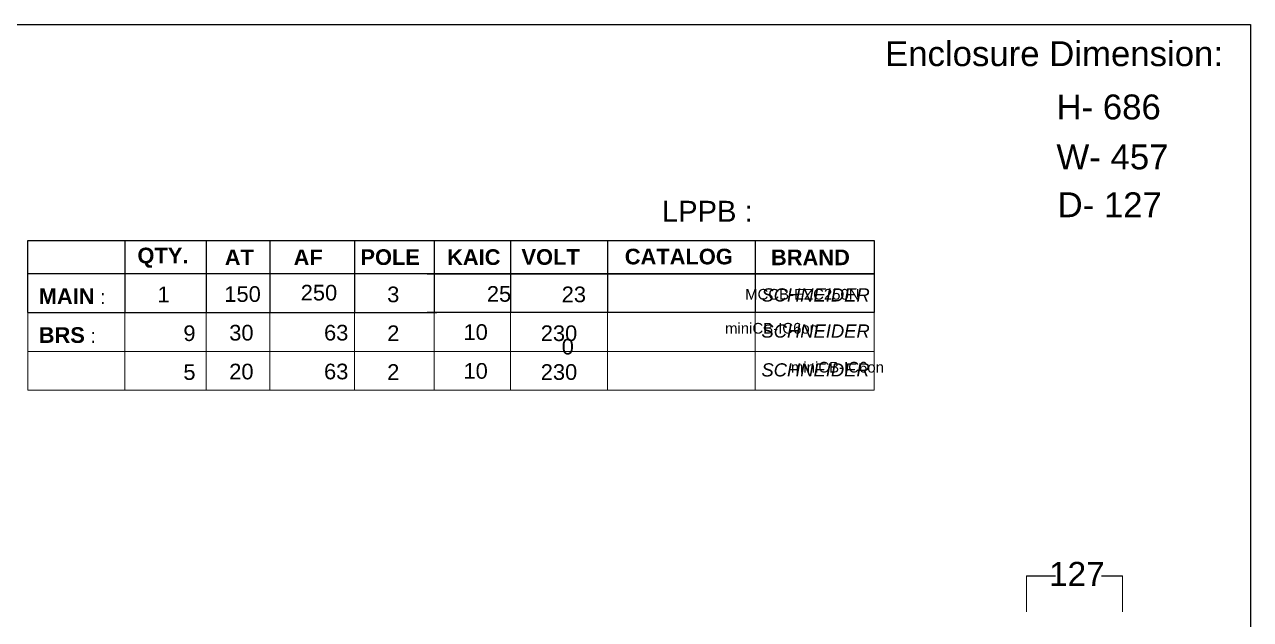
# Model space of a CAD drawing. Header units: inches. Extents: x 18739 to 22272, y 3658 to 7913.
# Drawn here: x 21818.9 to 21995.3, y 5158.3 to 5243.9 of the extents above; entities that cross this region are included whole.
import ezdxf

# ---------------------------------------------------------------- set-up
doc = ezdxf.new("R2010")
doc.units = ezdxf.units.IN
doc.header["$MEASUREMENT"] = 0
doc.layers.add('ENCLOSRURE', color=7, linetype='Continuous', lineweight=20)
doc.styles.get("Standard").update_dxf_attribs({"font": 'arial.ttf'})
doc.styles.add('style2', font='swissk.ttf')

msp = doc.modelspace()

# ---------------------------------------------------------------- linework, layer by layer
for p, q in [((21854.14701, 5212.83952), (21854.14701, 5202.46446)), ((21866.32862, 5212.83952), (21866.32862, 5202.46446)), ((21877.81554, 5212.83952), (21877.81554, 5202.46446)), ((21888.79026, 5212.83952), (21888.79026, 5202.46446)), ((21902.77543, 5212.83952), (21902.77543, 5202.46446)), ((21924.00415, 5212.83952), (21924.00415, 5202.46446))]:
    msp.add_line(p, q)
at = {"color": 251, "true_color": 0x636466}
for p, q in [((21963.0678, 5164.62283), (21967.21972, 5164.62283)), ((21973.85528, 5164.62283), (21976.87009, 5164.62283))]:
    msp.add_line(p, q, dxfattribs=at)
at = {"elevation": 0.01028}
msp.add_lwpolyline([(21728.08356, 5036.06926), (21728.08356, 5243.87434), (21995.29541, 5243.87434), (21995.29541, 5036.06926)], close=True, dxfattribs=at)
for points in [[(21878.21335, 5208.04716), (21819.34877, 5208.04716), (21819.34877, 5212.83952), (21878.21335, 5212.83952)], [(21819.34877, 5202.46446), (21819.34877, 5212.83952), (21845.01431, 5212.83952), (21845.01431, 5202.46446)], [(21819.34877, 5202.46446), (21819.34877, 5212.83952), (21833.29601, 5212.83952), (21833.29601, 5202.46446)], [(21876.8128, 5212.83952), (21941.13248, 5212.83952), (21941.13248, 5208.04716), (21876.8128, 5208.04716)], [(21876.8128, 5208.04716), (21941.13248, 5208.04716), (21941.13248, 5202.46446), (21876.8128, 5202.46446)], [(21819.34877, 5202.46446), (21878.21335, 5202.46446)], [(21819.34877, 5202.46446), (21878.21335, 5202.46446)]]:
    msp.add_lwpolyline(points)
at = {"layer": 'ENCLOSRURE'}
for p, q in [((21833.29601, 5202.46446), (21833.29601, 5196.88176)), ((21845.01431, 5202.46446), (21845.01431, 5196.88176)), ((21854.14701, 5202.46446), (21854.14701, 5196.88176)), ((21866.32862, 5202.46446), (21866.32862, 5196.88176)), ((21877.81554, 5202.46446), (21877.81554, 5196.88176)), ((21888.79026, 5202.46446), (21888.79026, 5196.88176)), ((21902.77543, 5202.46446), (21902.77543, 5196.88176)), ((21924.00415, 5202.46446), (21924.00415, 5196.88176)), ((21833.29601, 5196.88176), (21833.29601, 5191.29905)), ((21845.01431, 5196.88176), (21845.01431, 5191.29905)), ((21854.14701, 5196.88176), (21854.14701, 5191.29905)), ((21866.32862, 5196.88176), (21866.32862, 5191.29905)), ((21877.81554, 5196.88176), (21877.81554, 5191.29905)), ((21888.79026, 5196.88176), (21888.79026, 5191.29905)), ((21902.77543, 5196.88176), (21902.77543, 5191.29905)), ((21924.00415, 5196.88176), (21924.00415, 5191.29905))]:
    msp.add_line(p, q, dxfattribs=at)
at = {"layer": 'ENCLOSRURE', "color": 252}
for p, q in [((21963.0678, 5159.40167), (21963.0678, 5164.62283)), ((21976.87009, 5159.40167), (21976.87009, 5164.62283))]:
    msp.add_line(p, q, dxfattribs=at)
at = {"layer": 'ENCLOSRURE'}
for points in [[(21941.13248, 5196.88176), (21819.34877, 5196.88176), (21819.34877, 5202.46446), (21941.13248, 5202.46446)], [(21941.13248, 5191.29905), (21819.34877, 5191.29905), (21819.34877, 5196.88176), (21941.13248, 5196.88176)]]:
    msp.add_lwpolyline(points, close=True, dxfattribs=at)

# ---------------------------------------------------------------- texts
note = msp.add_mtext_dynamic_manual_height_columns('LPPB :\\P', width=91.7572825, gutter_width=0, heights=[0.83509, 0], dxfattribs=dict(insert=(21818.83228, 5218.52478, 0.02932), char_height=3.004152, attachment_point=1, style='style2'))
at = {"attachment_point": 1}
for s, width, heights, insert, char_height in [('\\pt6.1559;{\\fArial|b1|i0|c0|p34;\\H1.0975x;QTY.\\P}', 2.7127744, [0], (21835.10651, 5211.79071), 2.0519552), ('\\pt6.1559;{\\fArial|b1|i0|c0|p34;\\H1.0975x;AT\\P}', 2.7127744, [0], (21847.6776, 5211.52649), 2.0519552), ('\\pt6.1559;{\\fArial|b1|i0|c0|p34;\\H1.0975x;AF\\P}', 2.7127744, [0], (21857.58531, 5211.52649), 2.0519552), ('\\pt6.1559;{\\fArial|b1|i0|c0|p34;\\H1.0975x;POLE\\P}', 2.7127744, [0], (21867.20125, 5211.55847), 2.0519552), ('\\pt6.1559;{\\fArial|b1|i0|c0|p34;\\H1.0975x;KAIC\\P}', 2.7127744, [0], (21879.66931, 5211.55908), 2.0519552), ('\\pt6.1559;{\\fArial|b1|i0|c0|p34;\\H1.0975x;VOLT\\P}', 2.7127744, [0], (21890.37675, 5211.58097), 2.0519552), ('\\pt6.1559;{\\fArial|b1|i0|c0|p34;\\H1.0975x;CATALOG\\P}', 2.7127744, [0], (21905.24511, 5211.63941), 2.0519552), ('\\pt6.1559;{\\fArial|b1|i0|c0|p34;\\H1.0975x;BRAND\\P}', 2.7127744, [0], (21926.28011, 5211.52571), 2.0519552), ('\\pt6.1559;{\\fArial|b1|i0|c0|p34;\\H1.0975x;MAIN} : \\P', 2015.4535003, [134.59132], (21820.90114, 5205.93256), 2.0519552), ('\\pt6.1559;{\\H1.0975x;1\\P}', 2.7313605, [0.83509], (21837.99047, 5206.19682), 2.0519552), ('{\\H1.0975x;150}', 3.0858362, [0.83509], (21847.61302, 5206.25027), 2.0519552), ('\\pt6.1559;{\\H1.0975x;250\\P}', 2.7313605, [0.77559], (21858.60856, 5206.4478), 2.0519552), ('\\pt6.1559;{\\H1.0975x;3\\P}', 1.1959945, [0.83509], (21871.05089, 5206.19682), 2.0519552), ('{\\fArial|b0|i1|c0|p34;\\H1.0975x;SCHNEIDER }', 8.8886288, [0.83509], (21924.91295, 5205.94261), 1.726423), ('\\pt6.1559;{\\fArial|b1|i0|c0|p34;\\H1.0975x;BRS} : \\P', 15.3683282, [0], (21820.90114, 5200.34985), 2.0519552), ('{\\H1.0975x;30}', 2.7313605, [0.83509], (21848.31883, 5200.68739), 2.0519552), ('\\pt6.1559;{\\H1.0975x;2\\P}', 1.1959945, [2.3038], (21871.05089, 5200.61412), 2.0519552), ('\\pt6.1559;{\\H1.0975x;10\\P}', 2.7313605, [0.83509], (21882.03148, 5200.78008), 2.0519552), ('{\\H1.0975x;230}', 2.7313605, [0.83509], (21893.15309, 5200.61412), 2.0519552), ('{\\fArial|b0|i1|c0|p34;\\H1.0975x;SCHNEIDER }', 8.8886288, [0.83509], (21924.91295, 5200.74839), 1.726423), ('{\\H1.0975x;20}', 2.7313605, [0.83509], (21848.31883, 5195.10468), 2.0519552), ('\\pt6.1559;{\\H1.0975x;2\\P}', 1.1959945, [2.3038], (21871.05089, 5195.03141), 2.0519552), ('\\pt6.1559;{\\H1.0975x;10\\P}', 2.7313605, [0.83509], (21882.03148, 5195.19737), 2.0519552), ('{\\H1.0975x;230}', 2.7313605, [0.83509], (21893.15309, 5195.03141), 2.0519552), ('{\\fArial|b0|i1|c0|p34;\\H1.0975x;SCHNEIDER }', 8.8886288, [0.83509], (21924.91295, 5195.16568), 1.726423)]:
    msp.add_mtext_dynamic_manual_height_columns(s, width=width, gutter_width=1, heights=heights, dxfattribs=dict(at, insert=insert, char_height=char_height))
note = msp.add_mtext_dynamic_manual_height_columns('\\pt6.1559;{\\H1.0975x;25\\P\\P}', width=2.7313605, gutter_width=1, heights=[0.83509, 0], dxfattribs=dict(insert=(21881.66677, 5206.26916), char_height=2.0519552, attachment_point=1))
for column, words in zip(note.columns.linked_columns, ['\\pt6.1559;{\\H1.0975x;\\P\\P}']):
    column.text = words
note = msp.add_mtext_dynamic_manual_height_columns('\\pt6.1559;{\\H1.0975x;23\\P\\P}', width=2.7313605, gutter_width=1, heights=[0.83509, 0], dxfattribs=dict(insert=(21892.43716, 5206.19682), char_height=2.0519552, attachment_point=1))
for column, words in zip(note.columns.linked_columns, ['\\pt6.1559;{\\H1.0975x;0\\P}']):
    column.text = words
note = msp.add_mtext_dynamic_manual_height_columns('\\pt4.205;{\\H1.0975x;MCCB-EZC250N\\P\\P}', width=2.7313605, gutter_width=13.95132, heights=[0.83509, 0], dxfattribs=dict(insert=(21905.88271, 5205.85668), char_height=1.4016827, attachment_point=1))
for column, words in zip(note.columns.linked_columns, ['\\pt4.205;{\\H1.0975x;\\P \\P}']):
    column.text = words
note = msp.add_mtext_dynamic_manual_height_columns('{\\H1.0975x;9\\P}', width=2.7313605, gutter_width=1, heights=[0.73365, 0], dxfattribs=dict(insert=(21837.99047, 5200.61412), char_height=2.0519552, attachment_point=1))
note = msp.add_mtext_dynamic_manual_height_columns('\\pt6.1559;{\\H1.0975x;63\\P\\P}', width=2.7313605, gutter_width=1, heights=[0.83509, 0], dxfattribs=dict(insert=(21858.23079, 5200.69388), char_height=2.0519552, attachment_point=1))
for column, words in zip(note.columns.linked_columns, ['\\pt6.1559;\\P']):
    column.text = words
note = msp.add_mtext_dynamic_manual_height_columns('{\\H1.0975x;miniCB-IC6on\\P}', width=2.7313605, gutter_width=11.20509, heights=[0.83509, 0], dxfattribs=dict(insert=(21905.74096, 5200.96857), char_height=1.4016827, attachment_point=1))
for column, words in zip(note.columns.linked_columns, ['{\\H1.0975x;\\P\\pt4.205; \\P}']):
    column.text = words
note = msp.add_mtext_dynamic_manual_height_columns('\\pt6.1559;{\\H1.0975x;5\\P\\P}', width=2.7313605, gutter_width=1, heights=[0.83509, 0], dxfattribs=dict(insert=(21837.99047, 5195.03141), char_height=2.0519552, attachment_point=1))
for column, words in zip(note.columns.linked_columns, ['\\pt6.1559;{\\H1.0975x;\\P\\P\\P}']):
    column.text = words
note = msp.add_mtext_dynamic_manual_height_columns('\\pt6.1559;{\\H1.0975x;63\\P\\P}', width=2.7313605, gutter_width=1, heights=[0.83509, 0], dxfattribs=dict(insert=(21858.23079, 5195.11117), char_height=2.0519552, attachment_point=1))
for column, words in zip(note.columns.linked_columns, ['\\pt6.1559;{\\H1.0975x;\\P\\P\\P}']):
    column.text = words
note = msp.add_mtext_dynamic_manual_height_columns('{\\H1.0975x;miniCB-IC6on\\P}', width=2.7313605, gutter_width=20.6969, heights=[0.83509, 0], dxfattribs=dict(insert=(21905.74096, 5195.37204), char_height=1.4016827, attachment_point=1))
for column, words in zip(note.columns.linked_columns, ['{\\H1.0975x;\\P\\pt4.205;\\P \\P}']):
    column.text = words
at = {"layer": 'ENCLOSRURE', "color": 0}
for s, height, p in [('Enclosure Dimension:', 3.5801425, (21942.70455, 5237.89793)), ('H- 686', 3.580142, (21967.37539, 5230.23383)), ('W- 457', 3.580142, (21967.37539, 5223.04929)), ('D- 127', 3.580142, (21967.53308, 5216.16952))]:
    msp.add_text(s, height=height, dxfattribs=at).set_placement(p)
at = {"layer": 'ENCLOSRURE'}
msp.add_text('127', height=3.441698, dxfattribs=at).set_placement((21966.2985, 5163.1602))

doc.saveas('drawing.dxf')
